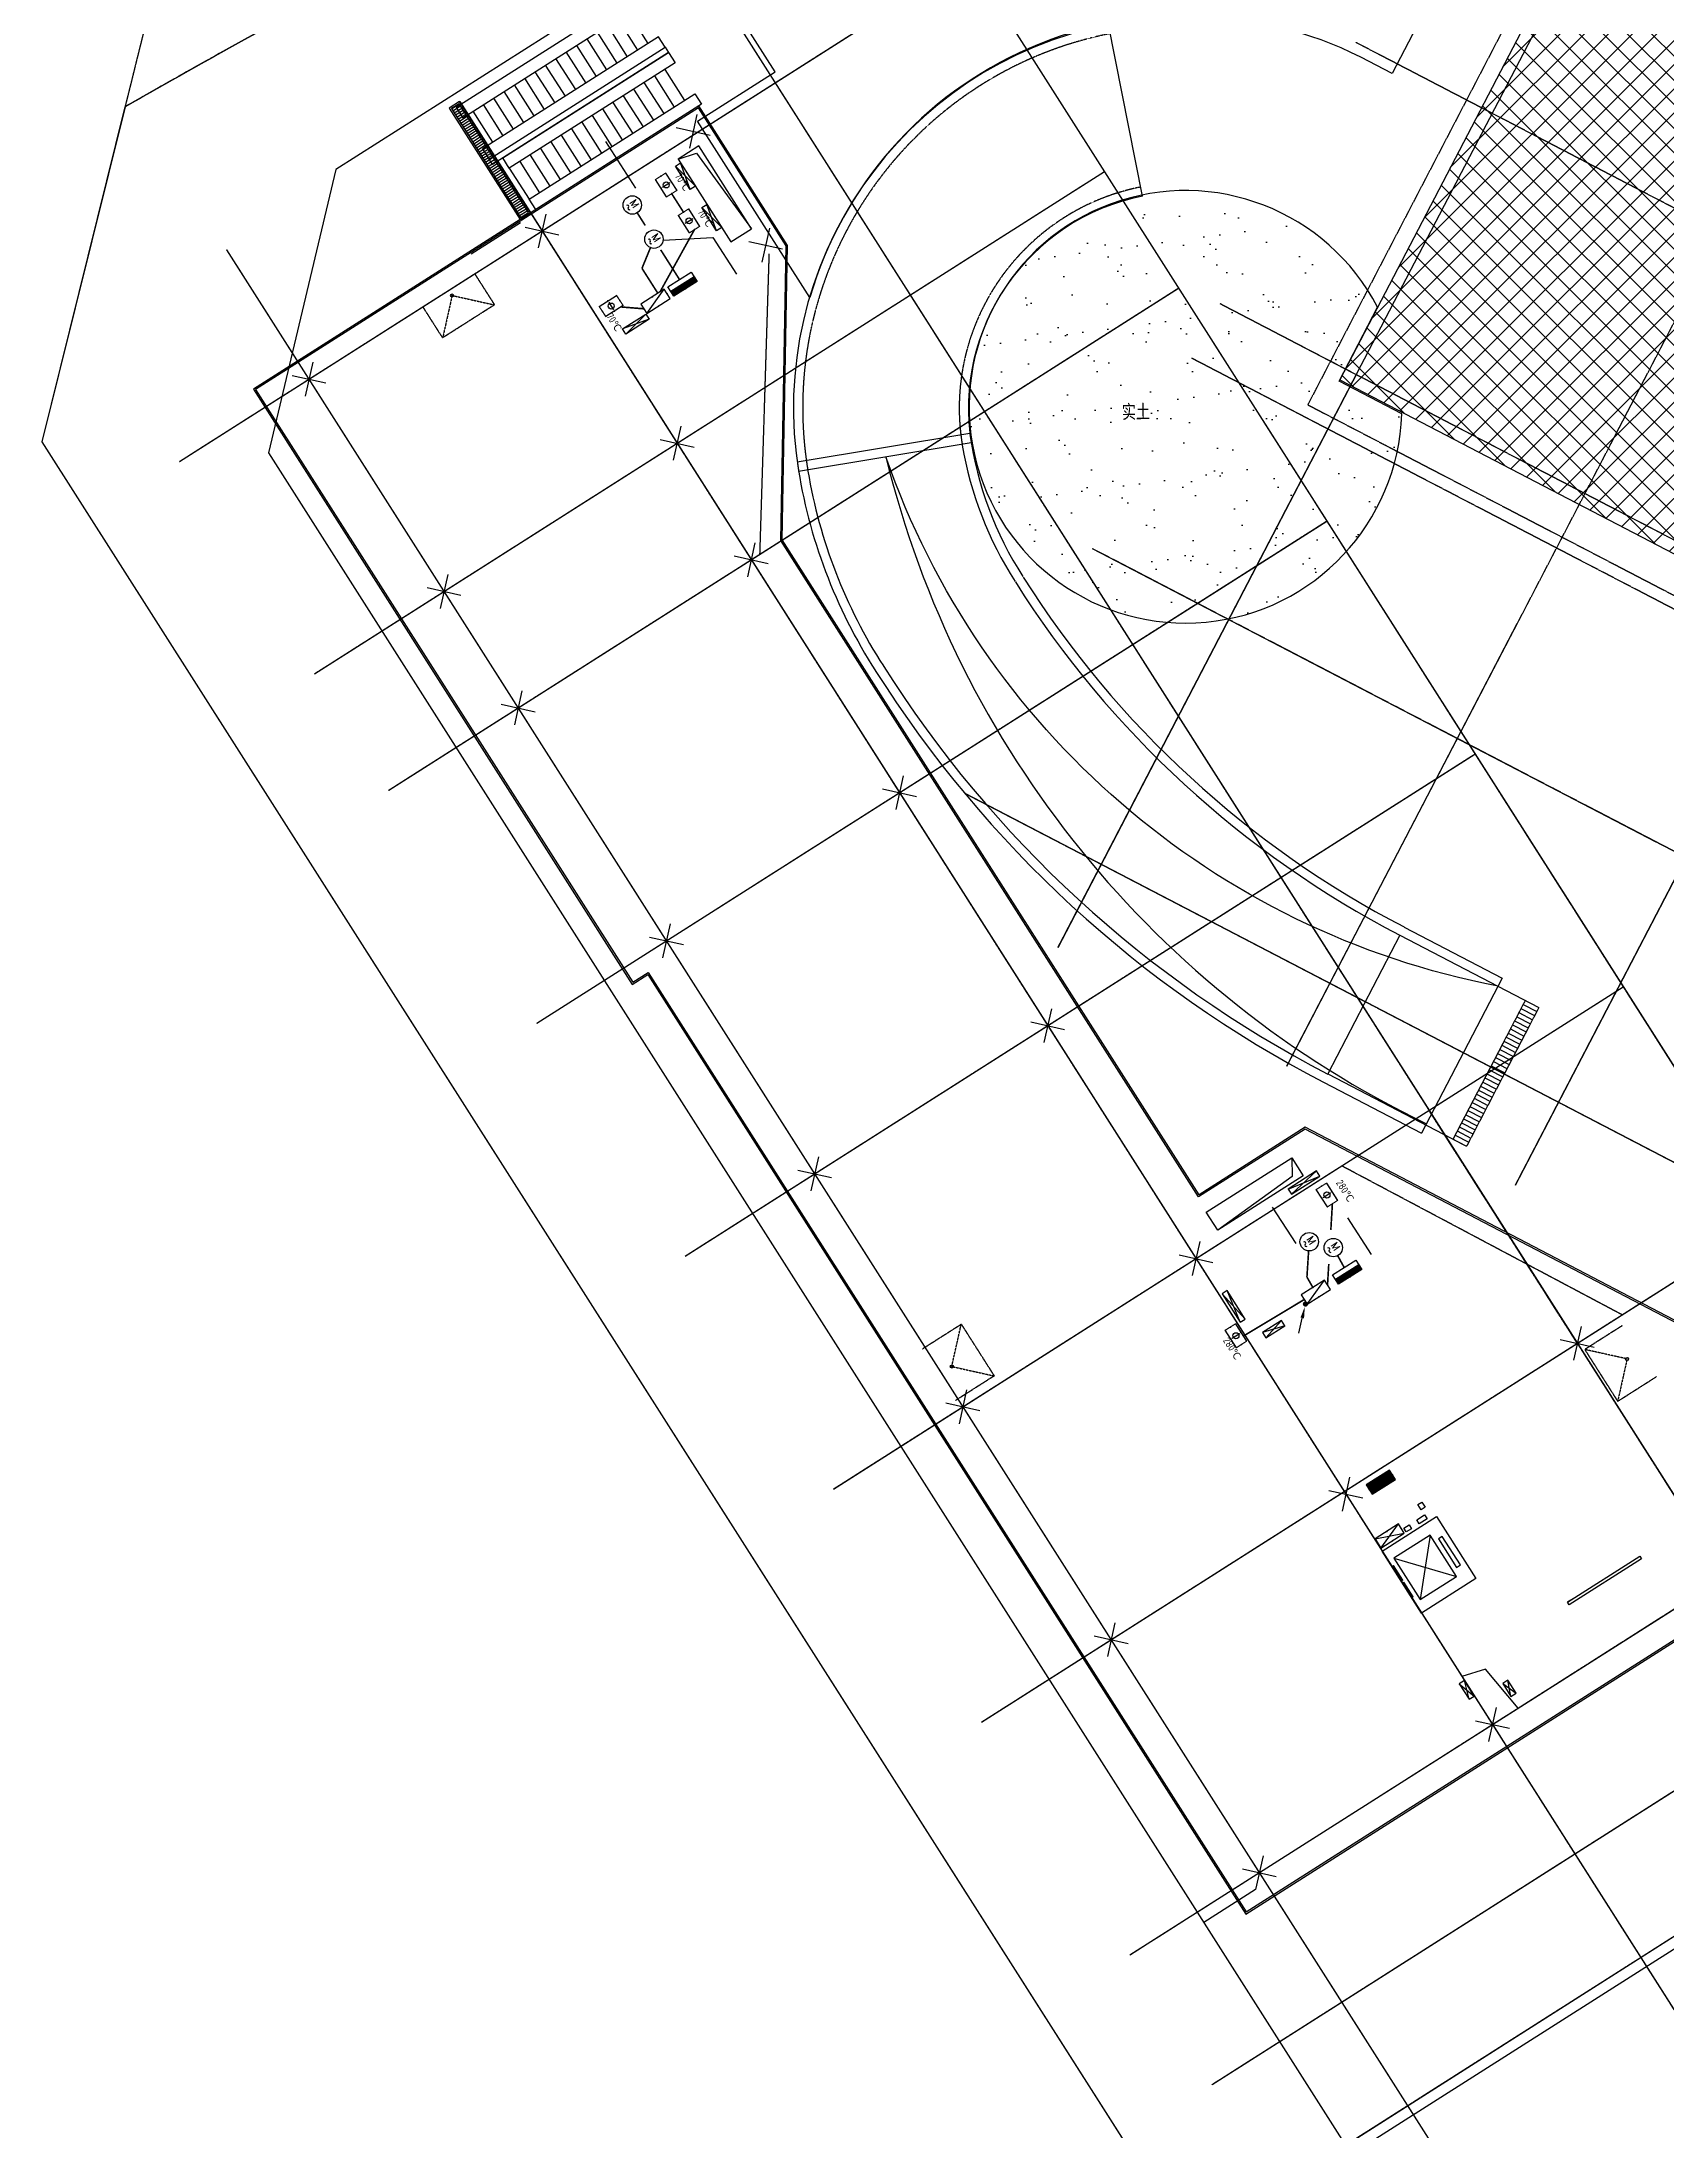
# Model space of a CAD drawing. Extents: x -46296 to 410892, y -132363 to 238728.
# Drawn here: x 80263 to 133193, y 119541 to 187623 of the extents above; entities that cross this region are included whole.
import ezdxf
from ezdxf.enums import TextEntityAlignment as Align
from ezdxf.xclip import XClip

# ---------------------------------------------------------------- set-up
doc = ezdxf.new("R2010")
doc.units = 0
doc.header["$LTSCALE"] = 2
doc.header["$MEASUREMENT"] = 0
doc.header["$XCLIPFRAME"] = 0
for name, pattern in [('DOTE', [2.42, 2, -0.2, 0.02, -0.2]), ('X-104 B0平面$0$$0$DASH', [0.35, 0.25, -0.1]), ('X-104 B0平面$0$ACAD_ISO04W100', [30, 24, -3, 0, -3]), ('X-104 B0平面$0$DASH', [0.35, 0.25, -0.1]), ('X-104 B0平面$0$DOTE', [2.42, 2, -0.2, 0.02, -0.2])]:
    doc.linetypes.add(name, pattern=pattern)
doc.layers.add('104-13 B0核心筒$0$04-不打印_辅助线', color=165, linetype='Continuous', plot=False)
doc.layers.add('X-104 B0平面$0$04-不打印_面积', color=5, linetype='Continuous', plot=False)
for name, color, linetype in [('104-13 B0核心筒$0$A-E_电梯', 171, 'Continuous'), ('104-13 B0核心筒$0$A-TECH_结构', 21, 'Continuous'), ('104-13 B0核心筒$0$A_STR-砼柱', 51, 'Continuous'), ('104-13 B0核心筒$0$DIM_SYMB', 3, 'Continuous'), ('A_AXIS-轴线', 36, 'DOTE'), ('EQUIP-动力', 3, 'Continuous'), ('EQUIP-消防', 3, 'Continuous'), ('EQUIP-箱柜', 3, 'Continuous'), ('LWIRE', 4, 'Continuous'), ('WIRE-照明', 1, 'Continuous'), ('X-104 B0平面$0$02-TEXT_房间', 7, 'Continuous'), ('X-104 B0平面$0$02-TEXT_房间 @ 1', 7, 'Continuous'), ('X-104 B0平面$0$05-填充_天正', 26, 'Continuous'), ('X-104 B0平面$0$A-SUR_看线', 231, 'Continuous'), ('X-104 B0平面$0$A-TECH_水', 3, 'Continuous'), ('X-104 B0平面$0$A-TECH_结构', 21, 'Continuous'), ('X-104 B0平面$0$A_AXIS-轴线', 36, 'X-104 B0平面$0$DOTE'), ('X-104 B0平面$0$A_STR-砼墙', 51, 'Continuous'), ('X-104 B0平面$0$M-建筑 地下室轮廓', 3, 'X-104 B0平面$0$DASH'), ('X-104 B0平面$0$M-用地 红线', 20, 'X-104 B0平面$0$ACAD_ISO04W100'), ('X-104 B0平面$0$看线', 241, 'Continuous'), ('X-104 B0平面$0$集水坑&', 6, 'Continuous'), ('看线', 241, 'Continuous')]:
    doc.layers.add(name, color=color, linetype=linetype)
doc.styles.add('_TCH_LABEL', font='COMPLEX', dxfattribs={"bigfont": 'GBCBIG'})
doc.styles.add('_TEL_DIM', font='SIMPLEX.shx', dxfattribs={"width": 0.8, "height": 3.5, "bigfont": 'jd.shx'})
doc.styles.get("Standard").update_dxf_attribs({"font": 'gbenor.shx', "bigfont": 'gbcbig.shx'})
doc.styles.add('X-104 B0平面$0$Arial', font='arial.ttf', dxfattribs={"width": 0.75, "height": 2.5})

# ---------------------------------------------------------------- blocks, each defined once
blk = doc.blocks.new('104 轴线')
for p, q in [((-267879, 136479), (-243063, 184152)), ((-260428, 132601), (-235612, 180273)), ((-252978, 128722), (-228161, 176394)), ((-273455, 172905), (-228319, 101944)), ((-279783, 168880), (-234647, 97919)), ((-296507, 152317), (-270772, 168686)), ((-122274, 95231), (-258164, 165971)), ((-287377, 164050), (-242241, 93088)), ((-292106, 145398), (-266371, 161767)), ((-294971, 159219), (-249835, 88258)), ((-289691, 141601), (-263956, 157970)), ((-126707, 86715), (-262597, 157455)), ((-127630, 84941), (-263520, 155681)), ((-284860, 134007), (-259125, 150376)), ((-130863, 78732), (-266753, 149472)), ((-280030, 126413), (-254295, 142782)), ((-135018, 70749), (-270908, 141489)), ((-275200, 118819), (-249465, 135189)), ((-262856, 99412), (-214266, 130319)), ((-270370, 111225), (-244634, 127595)), ((-265539, 103631), (-239804, 120001)), ((-260709, 96037), (-222317, 120457))]:
    blk.add_line(p, q)
at = {"layer": 'Defpoints'}
blk.add_lwpolyline([(13135, -2670), (19996, 9914), (18926, 200140), (-165691, 199501, 0.064843), (-234306, 190322, 0.064894), (-298282, 163874), (-300993, 152958), (-177498, -41043), (-162540, -55229), (-143745, -84755), (-123037, -89354), (13135, -2670)], format="xyb", close=True, dxfattribs=at)
blk = doc.blocks.new('104-13 B0核心筒$0$700x700方柱')
at = {"layer": '104-13 B0核心筒$0$04-不打印_辅助线'}
for p, q in [((-400, -400), (400, 400)), ((-400, 400), (400, -400))]:
    blk.add_line(p, q, dxfattribs=at)
blk = doc.blocks.new('104-13 B0核心筒$0$2400x2100')
for p, q in [((400, 200), (2000, 1600)), ((400, 1600), (2000, 200)), ((650, 1910), (650, 1760)), ((1750, 1910), (650, 1910)), ((650, 1760), (1750, 1760)), ((1750, 1760), (1750, 1910))]:
    blk.add_line(p, q)
at = {"color": 0}
for p, q in [((600, 58), (600, 34)), ((1160, 58), (600, 58)), ((1160, 34), (600, 34)), ((1160, 58), (1160, 34)), ((1800, 58), (1240, 58)), ((1240, 58), (1240, 34)), ((1800, 34), (1240, 34)), ((1800, 58), (1800, 34))]:
    blk.add_line(p, q, dxfattribs=at)
blk.add_lwpolyline([(400, 1600), (400, 200), (2000, 200), (2000, 1600), (400, 1600)], close=True)
at = {"layer": '104-13 B0核心筒$0$04-不打印_辅助线'}
blk.add_lwpolyline([(0, 0), (0, 2100), (2400, 2100), (2400, 0), (0, 0)], close=True, dxfattribs=at)
blk = doc.blocks.new('104-13 B0核心筒')
at = {"layer": '104-13 B0核心筒$0$04-不打印_辅助线'}
for p, q in [((48300, 17600), (49100, 18400)), ((48300, 18400), (49100, 17600)), ((-500, 14500), (300, 15300)), ((-500, 15300), (300, 14500)), ((3900, 14500), (4700, 15300)), ((3900, 15300), (4700, 14500)), ((-400, 8600), (400, 9400)), ((-400, 9400), (400, 8600)), ((12300, 8600), (13100, 9400)), ((12300, 9400), (13100, 8600)), ((21300, 8600), (22100, 9400)), ((21300, 9400), (22100, 8600)), ((30300, 8600), (31100, 9400)), ((30300, 9400), (31100, 8600)), ((39300, 8600), (40100, 9400)), ((39300, 9400), (40100, 8600)), ((48400, 8600), (49200, 9400)), ((48400, 9400), (49200, 8600)), ((57300, 8600), (58100, 9400)), ((57300, 9400), (58100, 8600)), ((-400, -400), (400, 400)), ((-400, 400), (400, -400)), ((7800, -400), (8600, 400)), ((7800, 400), (8600, -400)), ((12300, -400), (13100, 400)), ((12300, 400), (13100, -400)), ((21300, -400), (22100, 400)), ((21300, 400), (22100, -400)), ((30300, -400), (31100, 400)), ((30300, 400), (31100, -400)), ((39300, -400), (40100, 400)), ((39300, 400), (40100, -400)), ((48300, -400), (49100, 400)), ((48300, 400), (49100, -400)), ((57300, -400), (58100, 400)), ((57300, 400), (58100, -400))]:
    blk.add_line(p, q, dxfattribs=at)
at = {"layer": '104-13 B0核心筒$0$A-E_电梯'}
for p, q in [((-3300, 15200), (-4500, 15200)), ((-2300, 15200), (-1100, 15200)), ((-3300, 14800), (-4500, 14800)), ((-3300, 14400), (-4500, 14400)), ((-2300, 14800), (-1100, 14800)), ((-2300, 14400), (-1100, 14400)), ((-3300, 14000), (-4500, 14000)), ((-2300, 14000), (-1100, 14000)), ((-3300, 13600), (-4500, 13600)), ((-3300, 13200), (-4500, 13200)), ((-2300, 13600), (-1100, 13600)), ((-2300, 13200), (-1100, 13200)), ((55650, 13480), (55650, 13200)), ((-3300, 12800), (-4500, 12800)), ((-3300, 12400), (-4500, 12400)), ((-2300, 12800), (-1100, 12800)), ((-2300, 12400), (-1100, 12400)), ((-3300, 12000), (-4500, 12000)), ((-3300, 11600), (-4500, 11600)), ((-2300, 12000), (-1100, 12000)), ((-2300, 11600), (-1100, 11600)), ((-3300, 11200), (-4500, 11200)), ((-2300, 11200), (-1100, 11200)), ((-3300, 10800), (-4500, 10800)), ((-3300, 10400), (-4500, 10400)), ((-2300, 10800), (-1100, 10800)), ((-2300, 10400), (-1100, 10400)), ((-3300, 10000), (-4500, 10000)), ((-3300, 9600), (-4500, 9600)), ((-2300, 10000), (-1100, 10000)), ((-2300, 9600), (-1100, 9600)), ((-3300, 9200), (-4500, 9200)), ((-2300, 9200), (-1100, 9200))]:
    blk.add_line(p, q, dxfattribs=at)
for points in [[(55750, 13200), (55650, 13200), (55650, 16000), (55750, 16000)], [(-4500, 15600), (-4900, 15600), (-4900, 8800), (-4500, 8800)], [(-2900, 15600), (-3300, 15600), (-3300, 8800), (-2900, 8800)], [(-2700, 8800), (-2900, 8800), (-2900, 15600), (-2700, 15600)], [(-2700, 15600), (-2300, 15600), (-2300, 9200), (-2700, 9200)], [(-1100, 15600), (-700, 15600), (-700, 9200), (-1100, 9200)]]:
    blk.add_lwpolyline(points, close=True, dxfattribs=at)
at = {"layer": '104-13 B0核心筒$0$A-TECH_结构'}
for points in [[(400, 14000), (3600, 14000), (3600, 14800), (400, 14800)], [(39300, 10100), (38600, 10100), (38600, 13400), (39300, 13400)]]:
    blk.add_lwpolyline(points, close=True, dxfattribs=at)
for points in [[(400, 14000), (561, 14608), (3600, 14800)], [(38600, 13400), (39126, 13079), (39300, 10100)]]:
    blk.add_lwpolyline(points, dxfattribs=at)
at = {"layer": '104-13 B0核心筒$0$DIM_SYMB'}
blk.add_lwpolyline([(57700, 10000), (56055, 9773), (55850, 9000)], dxfattribs=at)
at = {"layer": '104-13 B0核心筒$0$04-不打印_辅助线'}
ref = blk.add_blockref('104 轴线', (287656, 163437), dxfattribs=dict(at, rotation=57.54087654753761))
XClip(ref).set_block_clipping_path([(-308258.2439484803, 159880.9876684749), (-256882.7738956955, 79110.5487782021), (-223300.1845035219, 100471.3503204154), (-274675.6545563068, 181241.7892106881)])
at = {"layer": '104-13 B0核心筒$0$A-E_电梯'}
blk.add_blockref('104-13 B0核心筒$0$2400x2100', (51000, 9000), dxfattribs=at)
at = {"layer": '104-13 B0核心筒$0$A_STR-砼柱'}
blk.add_blockref('104-13 B0核心筒$0$700x700方柱', (8200, 9000), dxfattribs=at)
blk = doc.blocks.new('*U3244')
at = {"color": 8, "ltscale": 0.02}
blk.add_line((-222, 115), (222, -115), dxfattribs=at)
blk = doc.blocks.new('*U3245')
at = {"layer": 'X-104 B0平面$0$A-TECH_结构', "color": 0, "linetype": 'ByBlock', "lineweight": -2, "transparency": 16777216}
for p in [(2078, 3992), (2147, 4125), (2216, 4258), (2286, 4391), (1732, 3326), (1801, 3459), (1870, 3592), (1939, 3725), (2009, 3859), (1385, 2661), (1454, 2794), (1524, 2927), (1593, 3060), (1662, 3193), (1039, 1996), (1108, 2129), (1177, 2262), (1247, 2395), (1316, 2528), (693, 1331), (762, 1464), (831, 1597), (900, 1730), (970, 1863), (346, 665), (416, 798), (485, 931), (554, 1064), (623, 1197), (0, 0), (69, 133), (139, 266), (208, 399), (277, 532)]:
    blk.add_blockref('*U3244', p, dxfattribs=at)
blk = doc.blocks.new('X-104 B0平面')
at = {"layer": 'X-104 B0平面$0$02-TEXT_房间'}
h = blk.add_hatch(dxfattribs=at)
h.set_pattern_fill('砂灰土', color=256, scale=500)
h.set_pattern_definition([(37.5, (0, 0), (-62.993, 1926.824), [0, -1520, 0, -1700, 0, -1625]), (7.5, (0, 0), (1769.777, 2822.146), [0, -820, 0, -1370, 0, -525]), (327.5, (-1230, 0), (3114.142, 5.659), [0, -500, 0, -1800, 0, -2350]), (317.5, (-1230, 0), (3006.127, 877.676), [0, -250, 0, -1180, 0, -1350])])
edge = h.paths.add_edge_path()
edge.add_line((124577, 175490), (122532, 176555))
edge.add_line((122532, 176555), (123789, 178967))
edge.add_arc((117531, 175722), 7050, 27.41088, 358.1187)
at = {"layer": 'X-104 B0平面$0$05-填充_天正'}
h = blk.add_hatch(dxfattribs=at)
h.set_pattern_fill('ANSI37', color=256, scale=350)
h.set_pattern_definition([(45, (0, 0), (-392.8862, 392.8862), []), (135, (0, 0), (-392.8862, -392.8862), [])])
h.paths.add_polyline_path([(122555, 176599), (167970, 152958), (177367, 171008), (131952, 194650)])
h.paths.add_polyline_path([(201817, 200219), (247232, 176577), (237836, 158527), (192421, 182168)])
h.paths.add_polyline_path([(262286, 187737), (307701, 164096), (317098, 182146), (271683, 205788)])
edge = h.paths.add_edge_path()
edge.add_line((332152, 193306), (377567, 169665))
edge.add_line((377567, 169665), (386963, 187715))
edge.add_line((386963, 187715), (341548, 211357))
edge.add_line((341548, 211357), (332152, 193306))
at = {"layer": 'X-104 B0平面$0$A-TECH_水', "transparency": 33554641}
h = blk.add_hatch(dxfattribs=at)
h.set_pattern_fill('ANSI31', color=256, scale=50, angle=-12.54088)
h.set_pattern_definition([(32.45912, (146681.95, 261428.78), (-42.60038, 66.97461), [])])
h.paths.add_polyline_path([(96118, 182060), (93864, 185603), (93611, 185442), (95865, 181899)])
at = {"layer": 'X-104 B0平面$0$04-不打印_面积', "color": 1}
for points in [[(119491, 126588), (136417, 137354), (137290, 143947), (121429, 152235), (117970, 150034), (104391, 171382), (104566, 180983), (101671, 185533), (87158, 176302), (99503, 156895), (100009, 157217)], [(119506, 126657), (136371, 137384), (137236, 143919), (121432, 152177), (117954, 149965), (104341, 171368), (104515, 180969), (101656, 185464), (87227, 176286), (99518, 156964), (100024, 157286)]]:
    blk.add_lwpolyline(points, close=True, dxfattribs=at)
at = {"layer": 'X-104 B0平面$0$A-SUR_看线'}
for points in [[(126771, 133589), (126940, 133696), (126618, 134202), (126449, 134095), (126771, 133589), (126618, 134202), (126449, 134095), (126940, 133696)], [(128132, 133684), (128301, 133792), (128033, 134213), (127864, 134106), (128132, 133684), (128033, 134213), (127864, 134106), (128301, 133792)]]:
    blk.add_lwpolyline(points, dxfattribs=at)
at = {"layer": 'X-104 B0平面$0$A-TECH_水'}
for points in [[(96187, 182044), (93879, 185673), (93542, 185458), (95849, 181830)], [(96118, 182060), (93864, 185603), (93611, 185442), (95865, 181899)]]:
    blk.add_lwpolyline(points, close=True, dxfattribs=at)
at = {"layer": 'X-104 B0平面$0$A-TECH_结构'}
for p, q in [((116133, 182592), (115022, 188183)), ((110501, 174855), (104879, 173918)), ((104924, 173621), (110546, 174558)), ((124657, 158763), (127850, 157101)), ((124518, 158497), (122164, 153974)), ((124518, 158497), (129042, 156142)), ((127850, 157101), (125218, 152045)), ((122164, 153974), (126687, 151619)), ((122025, 153707), (125218, 152045))]:
    blk.add_line(p, q, dxfattribs=at)
at = {"layer": 'X-104 B0平面$0$A-TECH_结构', "color": 6, "linetype": 'X-104 B0平面$0$$0$DASH'}
for p, q in [((128599, 156373), (126244, 151849)), ((129042, 156142), (126687, 151619))]:
    blk.add_line(p, q, dxfattribs=at)
at = {"layer": 'X-104 B0平面$0$A-TECH_结构', "color": 8, "linetype": 'X-104 B0平面$0$DASH', "ltscale": 5}
blk.add_lwpolyline([(196192, 163858), (200809, 172728), (198681, 173836), (200204, 176763), (237769, 157208), (247835, 176545), (201445, 200695), (191379, 181358), (191822, 181127), (190298, 178200), (172070, 187689), (167453, 178819), (170203, 177387), (169233, 175524), (131579, 195126), (121513, 175789), (167904, 151639), (177970, 170976), (177526, 171207), (178496, 173070)], close=True, dxfattribs=at)
at = {"layer": 'X-104 B0平面$0$A-TECH_结构'}
blk.add_lwpolyline([(122555, 176599), (167970, 152958), (177367, 171008), (131952, 194650)], close=True, dxfattribs=at)
for points in [[(115022, 188183, 0.405345), (104932, 173574, -0.777608)], [(116133, 182592, 0.405047), (110553, 174521, -0.998968)], [(127712, 156835, -0.267377), (107765, 174095, 0.22436), (125385, 152353, -0.541533)]]:
    blk.add_lwpolyline(points, format="xyb", dxfattribs=at)
at = {"layer": 'X-104 B0平面$0$A-TECH_结构', "color": 6, "linetype": 'X-104 B0平面$0$$0$DASH'}
for points in [[(115081, 187889, 0.405345), (105228, 173623, 0.405345)], [(116075, 182887, 0.405047), (110257, 174472, 0.405047)]]:
    blk.add_lwpolyline(points, format="xyb", dxfattribs=at)
at = {"layer": 'X-104 B0平面$0$A-TECH_结构'}
for centre, radius, start, end in [((121942, 176440), 11850, 189.55249, 212.7365), ((121942, 176440), 11550, 188.08314, 212.7365), ((121942, 176440), 17250, 188.55529, 212.7365), ((121942, 176440), 16950, 189.55249, 212.7365), ((139509, 187389), 32549, 212.26345, 242.57124), ((139509, 187389), 32249, 212.26345, 242.57124), ((139509, 187389), 37949, 212.26345, 242.57124), ((139509, 187389), 37649, 212.26345, 242.57124)]:
    blk.add_arc(centre, radius, start, end, dxfattribs=at)
at = {"layer": 'X-104 B0平面$0$A_AXIS-轴线'}
for p, q in [((103664, 170919), (103968, 180712)), ((103379, 170738), (107524, 173374)), ((130294, 145192), (125463, 152786)), ((131756, 146122), (122620, 150977))]:
    blk.add_line(p, q, dxfattribs=at)
at = {"layer": 'X-104 B0平面$0$A_STR-砼墙'}
for points in [[(166590, 176619), (129202, 196081), (124261, 186590), (123240, 187122, 0.468265), (105289, 179286), (101633, 185034), (104164, 186644), (101481, 190863), (89841, 183459), (87650, 174225), (122929, 118760), (136345, 127294)], [(124577, 175490), (122532, 176555), (123789, 178967, 7.781389), (124577, 175490, -2.993322)]]:
    blk.add_lwpolyline(points, format="xyb", dxfattribs=at)
at = {"layer": 'X-104 B0平面$0$M-建筑 地下室轮廓', "color": 4, "linetype": 'ByBlock', "ltscale": 0.5}
blk.add_line((119813, 127385), (118126, 126312), dxfattribs=at)
at = {"layer": 'X-104 B0平面$0$M-用地 红线', "ltscale": 0.05}
blk.add_lwpolyline([(401252, 31537), (406201, 40615), (406004, 75614), (410892, 95642), (410198, 218797), (390086, 238728), (215507, 238124, 0.037486), (172964, 234781, 0.037485), (131398, 225125), (114193, 213768), (100383, 207916), (86907, 201333), (82974, 185497, -0.064894), (146950, 211945, -0.064843), (215565, 221124), (400182, 221763), (401252, 31537)], format="xyb", close=True, dxfattribs=at)
at = {"layer": 'X-104 B0平面$0$看线'}
blk.add_line((95861, 181718), (94258, 180699), dxfattribs=at)
for points in [[(100908, 183566), (101077, 183673), (101560, 182914), (101391, 182806), (100908, 183566), (101560, 182914), (101391, 182806), (101077, 183673)], [(101767, 182216), (101935, 182323), (102418, 181564), (102250, 181456), (101767, 182216), (102418, 181564), (102250, 181456), (101935, 182323)], [(99292, 178094), (99185, 178263), (99944, 178746), (100052, 178577), (99292, 178094), (99944, 178746), (100052, 178577), (99185, 178263)], [(120873, 150222), (120980, 150053), (121908, 150643), (121801, 150812), (120873, 150222), (121908, 150643), (121801, 150812), (120980, 150053)], [(119309, 145879), (119478, 145986), (118887, 146914), (118719, 146807), (119309, 145879), (118887, 146914), (118719, 146807), (119478, 145986)], [(120762, 145766), (120654, 145935), (120038, 145543), (120146, 145374), (120762, 145766), (120038, 145543), (120146, 145374), (120654, 145935)]]:
    blk.add_lwpolyline(points, dxfattribs=at)
at = {"layer": 'X-104 B0平面$0$集水坑&', "linetype": 'X-104 B0平面$0$DASH'}
for p, q in [((93633, 179353), (93325, 177972)), ((93633, 179353), (95013, 179046)), ((109915, 144438), (110222, 145818)), ((109915, 144438), (111296, 144130)), ((131918, 144684), (130538, 144991)), ((131918, 144684), (131611, 143303))]:
    blk.add_line(p, q, dxfattribs=at)
for points in [[(94369, 180058), (95013, 179046), (93325, 177972), (92681, 178985)], [(108957, 145013), (110222, 145818), (111296, 144130), (110030, 143325)], [(131761, 145769), (130538, 144991), (131611, 143303), (132877, 144109)]]:
    blk.add_lwpolyline(points, dxfattribs=at)
at = {"layer": 'X-104 B0平面$0$集水坑&', "linetype": 'Continuous'}
for centre in [(93633, 179353), (109915, 144438), (131918, 144684)]:
    blk.add_circle(centre, 50, dxfattribs=at)
at = {"rotation": 302.4591234524621}
blk.add_blockref('104-13 B0核心筒', (88969, 176623), dxfattribs=at)
at = {"layer": 'X-104 B0平面$0$A-TECH_结构', "color": 6, "linetype": 'X-104 B0平面$0$$0$DASH', "rotation": 359.9992886378677}
blk.add_blockref('*U3245', (126466, 151734), dxfattribs=at)
at = {"layer": 'X-104 B0平面$0$A_AXIS-轴线'}
blk.add_blockref('104 轴线', (381256, 21623), dxfattribs=at)
at = {"layer": 'X-104 B0平面$0$02-TEXT_房间 @ 1', "style": 'X-104 B0平面$0$Arial', "width": 0.75}
blk.add_text('实土', height=450, rotation=0.57526, dxfattribs=at).set_placement((115458, 175335))
blk = doc.blocks.new('$equip$00001421')
for p, q in [((0.75, 0.6), (-0.75, 0.6)), ((-0.75, 0.6), (-0.75, 0)), ((-0.75, 0), (0.75, 0)), ((0.75, 0), (0.75, 0.6))]:
    blk.add_line(p, q)
at = {"const_width": 0.6}
blk.add_lwpolyline([(-0.75, 0.3), (0.75, 0.3)], dxfattribs=at)
for p in [(-0.75, 0.3), (0, 0.6), (0, 0), (0.75, 0.3)]:
    blk.add_point(p)
at = {"style": '_TCH_LABEL', "flags": 9}
blk.add_attdef('A', (0, 0), '', height=0.00002, dxfattribs=at)
blk = doc.blocks.new('$equip$00001424')
for p, q in [((-0.75, 0), (0.75, 0.6)), ((-0.75, 0.6), (0.75, 0)), ((0.75, 0.6), (-0.75, 0.6)), ((-0.75, 0.6), (-0.75, 0)), ((-0.75, 0), (0.75, 0)), ((0.75, 0), (0.75, 0.6))]:
    blk.add_line(p, q)
for p in [(-0.75, 0.3), (0, 0.6), (0, 0), (0.75, 0.3)]:
    blk.add_point(p)
at = {"style": '_TCH_LABEL', "flags": 9}
blk.add_attdef('A', (0, 0), '', height=0.00002, dxfattribs=at)
blk = doc.blocks.new('$equip$00001416')
for p, q in [((0.75, 0.6), (-0.75, 0.6)), ((-0.75, 0), (0.75, 0.6)), ((-0.75, 0.6), (-0.75, 0)), ((-0.75, 0), (0.75, 0)), ((0.75, 0), (0.75, 0.6))]:
    blk.add_line(p, q)
for p in [(-0.75, 0.3), (0, 0.6), (0, 0), (0.75, 0.3)]:
    blk.add_point(p)
at = {"style": '_TCH_LABEL', "flags": 9}
blk.add_attdef('A', (0, 0), '', height=0.00002, dxfattribs=at)
blk = doc.blocks.new('$equip$00002402')
at = {"lineweight": 20}
for p, q in [((0.32, 0.56), (-0.33, 0.56)), ((-0.33, -0.56), (0.32, -0.56))]:
    blk.add_line(p, q, dxfattribs=at)
for p, q in [((-0.33, -0.56), (-0.33, 0.56)), ((-0.24, 0), (0, 0)), ((0, 0), (0.24, 0)), ((0.32, 0.56), (0.32, -0.56))]:
    blk.add_line(p, q)
at = {"const_width": 0.06}
for points in [[(-0.33, -0.56), (-0.33, 0.56)], [(-0.33, 0.56), (0.32, 0.56), (0.32, -0.56), (-0.33, -0.56), (-0.33, 0.56), (0.32, 0.56)]]:
    blk.add_lwpolyline(points, dxfattribs=at)
blk.add_circle((0, 0), 0.164)
for p in [(-0.33, 0), (0, 0.56), (0.32, 0), (0, -0.56)]:
    blk.add_point(p)
at = {"color": 7, "style": '_TEL_DIM', "flags": 1}
blk.add_attdef('A', text='', height=0.00002, dxfattribs=at).set_placement((0, 0), align=Align.MIDDLE_CENTER)
at = {"color": 7}
blk.add_attdef('$TEXT$', text='', height=0.4, dxfattribs=at).set_placement((0.83, -0.34), align=Align.MIDDLE_CENTER)
blk = doc.blocks.new('$equip$00001811')
blk.add_circle((0, 0), 0.5)
for centre, radius, start, end in [((-0.07, -0.27), 0.0768, 17.2272, 184.2164), ((0.07, -0.23), 0.0769, 197.2591, 5.1179)]:
    blk.add_arc(centre, radius, start, end)
at = {"color": 7, "style": '_TEL_DIM'}
blk.add_attdef('$TEXT$', text='', height=0.4, dxfattribs=at).set_placement((0, 0.14), align=Align.MIDDLE_CENTER)
at = {"color": 7, "style": '_TEL_DIM', "flags": 1}
blk.add_attdef('A', text='', height=0.00002, dxfattribs=at).set_placement((0, 0), align=Align.MIDDLE_CENTER)
blk = doc.blocks.new('$equip$00002403')
for p, q in [((-0.33, -0.56), (-0.33, 0.56)), ((-0.24, 0), (0, 0)), ((0, 0), (0.24, 0)), ((0.32, 0.56), (0.32, -0.56))]:
    blk.add_line(p, q)
at = {"lineweight": 20}
for p, q in [((0.32, 0.56), (-0.33, 0.56)), ((-0.33, -0.56), (0.32, -0.56))]:
    blk.add_line(p, q, dxfattribs=at)
at = {"const_width": 0.06}
for points in [[(-0.33, 0.56), (0.32, 0.56), (0.32, -0.56), (-0.33, -0.56), (-0.33, 0.56), (0.32, 0.56)], [(-0.33, -0.56), (-0.33, 0.56)]]:
    blk.add_lwpolyline(points, dxfattribs=at)
blk.add_circle((0, 0), 0.164)
for p in [(-0.33, 0), (0, 0.56), (0.32, 0), (0, -0.56)]:
    blk.add_point(p)
at = {"color": 7, "style": '_TEL_DIM', "flags": 1}
blk.add_attdef('A', text='', height=0.00002, dxfattribs=at).set_placement((0, 0), align=Align.MIDDLE_CENTER)
at = {"color": 7}
blk.add_attdef('$TEXT$', text='', height=0.4, dxfattribs=at).set_placement((0.96, -0.34), align=Align.MIDDLE_CENTER)
blk = doc.blocks.new('*X1230')
at = {"color": 0}
for p, q in [((-250, 33), (-183, 100)), ((-250, 68), (-218, 100)), ((-247, 0), (-147, 100)), ((-212, 0), (-112, 100)), ((-177, 0), (-77, 100)), ((-141, 0), (-41, 100)), ((-106, 0), (-6, 100)), ((-71, 0), (29, 100)), ((-35, 0), (65, 100)), ((0, 0), (100, 100)), ((35, 0), (135, 100)), ((71, 0), (171, 100)), ((106, 0), (206, 100)), ((141, 0), (241, 100)), ((177, 0), (250, 73)), ((212, 0), (250, 38)), ((247, 0), (250, 3))]:
    blk.add_line(p, q, dxfattribs=at)
blk = doc.blocks.new('$equip$00001414')
for p, q in [((0.75, 0.6), (-0.75, 0.6)), ((-0.75, 0.6), (-0.75, 0)), ((-0.75, 0.3), (0.75, 0.3)), ((-0.75, 0), (0.75, 0)), ((0.75, 0), (0.75, 0.6))]:
    blk.add_line(p, q)
at = {"const_width": 0.3}
blk.add_lwpolyline([(-0.75, 0.15), (0.75, 0.15)], dxfattribs=at)
for p in [(-0.75, 0.3), (0, 0.6), (0, 0), (0.75, 0.3)]:
    blk.add_point(p)
at = {"xscale": 0.00300000000061118, "yscale": 0.00300000000061118, "zscale": 0.00300000000061118}
blk.add_blockref('*X1230', (0, 0), dxfattribs=at)
at = {"style": '_TCH_LABEL', "flags": 9}
blk.add_attdef('A', (0, 0), '', height=0.00002, dxfattribs=at)
blk = doc.blocks.new('$TelecSys$00000081')
for p, q in [((0.1, 0.1), (0.1, 0.1)), ((-1.15, -1.15), (-0.55, -0.55)), ((-0.1, -0.1), (-0.1, -0.1))]:
    blk.add_line(p, q)
at = {"const_width": 0.142}
blk.add_lwpolyline([(0.07, 0, 1), (-0.07, 0, 1)], format="xyb", close=True, dxfattribs=at)
blk.add_solid([(-0.62, -0.48), (-0.48, -0.62), (-0.1, -0.1)])
at = {"width": 0.8, "flags": 9}
blk.add_attdef('A', (0, 0), '', height=0.00002, rotation=180, dxfattribs=at)

msp = doc.modelspace()

# ---------------------------------------------------------------- linework, layer by layer
at = {"layer": 'EQUIP-箱柜'}
for points in [[(125400, 139472), (125147, 139311), (125067, 139438), (125320, 139599)], [(125231, 140016), (125338, 139847), (125212, 139767), (125104, 139936)], [(124894, 139150), (124725, 139043), (124645, 139169), (124813, 139277)]]:
    msp.add_lwpolyline(points, close=True, dxfattribs=at)
at = {"layer": 'WIRE-照明', "linetype": 'Continuous'}
for p, q in [((98629, 184370), (99609, 182853)), ((100509, 181160), (102125, 181241)), ((102125, 181241), (102894, 180051)), ((120357, 149635), (121125, 148445)), ((122808, 149282), (123576, 148092))]:
    msp.add_line(p, q, dxfattribs=at)
at = {"layer": 'WIRE-照明', "linetype": 'Continuous', "const_width": 52.5}
for points in [[(101172, 182067), (100787, 182671)], [(99664, 182047), (99926, 181633)], [(100404, 179464), (101531, 181502)], [(100096, 180911), (99819, 180237)], [(100429, 180840), (101043, 179871)], [(100337, 179422), (99819, 180237)], [(99880, 178918), (99133, 178978)], [(122265, 148892), (122316, 149744)], [(121541, 148205), (121486, 147352)], [(122157, 147104), (122198, 147780)], [(122701, 147663), (122489, 148050)], [(121680, 147014), (121486, 147352)], [(119412, 145428), (121397, 146620)]]:
    msp.add_lwpolyline(points, dxfattribs=at)

# ---------------------------------------------------------------- block references
at = {"layer": 'A_AXIS-轴线'}
msp.add_blockref('104 轴线', (381256, 21623), dxfattribs=at)
at = {"layer": 'EQUIP-动力', "rotation": 302.459123452464}
for p, xscale, yscale, zscale in [((99503, 182301), 600, 600, 600), ((100210, 181188), 600, 600, 600), ((121560, 148505), 600, 600, 600), ((122345, 148313), 599.9999999999999, 599.9999999999999, 599.9999999999999)]:
    msp.add_blockref('$equip$00001811', p, dxfattribs=dict(at, xscale=xscale, yscale=yscale, zscale=zscale)).add_auto_attribs({'$TEXT$': 'M'})
at = {"layer": 'EQUIP-消防'}
ref = msp.add_blockref('$equip$00002402', (100609, 182955), dxfattribs=dict(at, xscale=600, yscale=600, zscale=600, rotation=32.45912345246403))
ref.add_attrib('$TEXT$', '70℃', dxfattribs={"layer": '0', "color": 7, "height": 240, "rotation": 302.45912}).set_placement((101139, 183053), align=Align.MIDDLE_CENTER)
ref = msp.add_blockref('$equip$00002402', (101353, 181785), dxfattribs=dict(at, xscale=600, yscale=600, zscale=600, rotation=32.45912345246403))
ref.add_attrib('$TEXT$', '70℃', dxfattribs={"layer": '0', "color": 7, "height": 240, "rotation": 302.45912}).set_placement((101883, 181883), align=Align.MIDDLE_CENTER)
at = {"layer": 'EQUIP-消防', "xscale": 600, "yscale": 600, "zscale": 600, "rotation": 302.459123452464}
msp.add_blockref('$equip$00002402', (98817, 179007), dxfattribs=at).add_auto_attribs({'$TEXT$': '70℃'})
at = {"layer": 'EQUIP-消防'}
ref = msp.add_blockref('$equip$00002403', (122138, 150028), dxfattribs=dict(at, xscale=600, yscale=600, zscale=600, rotation=32.45912345246403))
ref.add_attrib('$TEXT$', '280℃', dxfattribs={"layer": '0', "color": 7, "height": 240, "rotation": 302.45912}).set_placement((122731, 150166), align=Align.MIDDLE_CENTER)
ref = msp.add_blockref('$equip$00002403', (119174, 145441), dxfattribs=dict(at, xscale=600, yscale=600, zscale=600, rotation=32.45912345246403))
ref.add_attrib('$TEXT$', '280℃', dxfattribs={"layer": '0', "color": 7, "height": 240, "rotation": 302.45912}).set_placement((119049, 145025), align=Align.MIDDLE_CENTER)
at = {"layer": 'EQUIP-箱柜'}
for name, p, xscale, yscale, zscale, rotation in [('$equip$00001414', (101237, 179568), -600, 599.9999999999999, 600, 32.45912345246459), ('$equip$00001416', (100357, 179008), 600, 600, 600, 32.45912345246403), ('$equip$00001414', (122894, 147359), -600, 599.9999999999999, 600, 32.45912345246459), ('$equip$00001416', (121873, 146710), 600, 600, 600, 32.45912345246403), ('$equip$00001421', (123987, 140517), 599.9999999999998, 599.9999999999998, 599.9999999999998, 32.45953823306481), ('$equip$00001424', (124278, 138758), 599.9999999999998, 599.9999999999998, 599.9999999999998, 32.45953823306481)]:
    msp.add_blockref(name, p, dxfattribs=dict(at, xscale=xscale, yscale=yscale, zscale=zscale, rotation=rotation))
at = {"layer": 'LWIRE', "xscale": 600, "yscale": 600, "zscale": 600, "rotation": 32.45912345246145}
msp.add_blockref('$TelecSys$00000081', (121436, 146474), dxfattribs=at)
at = {"layer": '看线'}
msp.add_blockref('X-104 B0平面', (0, 0), dxfattribs=at)

doc.saveas('drawing.dxf')
